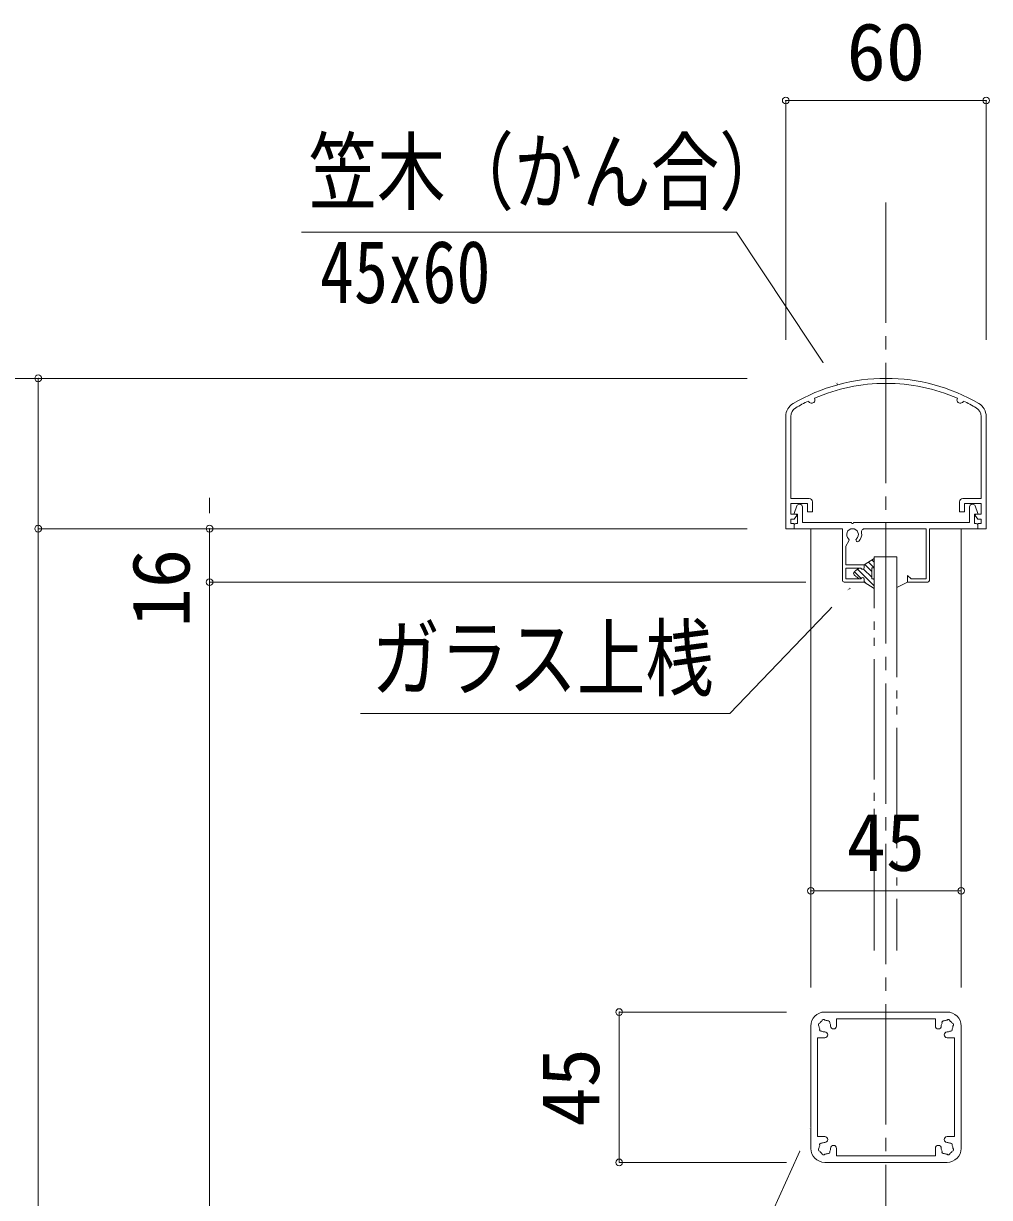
# Model space of a CAD drawing. Units: millimetres at full size. Extents: x -3501 to 3497, y -1129 to 1133.
# Drawn here: x 1495.6 to 1784.7, y 171.9 to 523.3 of the extents above; entities that cross this region are included whole.
import ezdxf
from ezdxf.enums import TextEntityAlignment as Align

# ---------------------------------------------------------------- set-up
doc = ezdxf.new("R2010")
doc.units = ezdxf.units.MM
doc.header["$LTSCALE"] = 4
doc.header["$PDMODE"] = 32
doc.header["$PDSIZE"] = 2
doc.linetypes.add('CHAIN2', pattern=[12, 9, -1, 1, -1])
doc.linetypes.add('DOUBLE_CHAIN2', pattern=[12.8, 9, -1, 0.6, -0.6, 0.6, -1])
for name, color, linetype, lineweight in [('0-0_0', 7, 'Continuous', 18), ('0-1_1手摺寸法', 3, 'Continuous', 18), ('0-2_2A', 1, 'DOUBLE_CHAIN2', 18), ('0-5_3中心線', 2, 'CHAIN2', 18), ('0-6_41ｱﾙﾐ', 6, 'Continuous', 18), ('0-7_42ｱﾙﾐ部品', 6, 'Continuous', 18), ('0-9_6ﾊｯﾁﾝｸﾞ', 4, 'Continuous', 9), ('0-B_CYAN', 3, 'Continuous', 18), ('1-0_アンカー', 4, 'Continuous', 9)]:
    doc.layers.add(name, color=color, linetype=linetype, lineweight=lineweight)
doc.styles.add('ＭＳ ゴシック', font='')
doc.styles.get('ＭＳ ゴシック').set_extended_font_data('MS Gothic')

msp = doc.modelspace()

# ---------------------------------------------------------------- linework, layer by layer
at = {"layer": '0-0_0'}
for p, q in [((1723.747, 372.108), (1723.747, 405.696)), ((1725.247, 381.108), (1725.247, 405.696)), ((1782.247, 381.108), (1782.247, 405.696)), ((1783.747, 372.108), (1783.747, 405.696)), ((1730.747, 381.108), (1725.247, 381.108)), ((1730.247, 379.608), (1725.247, 379.608)), ((1725.247, 376.408), (1725.247, 379.608)), ((1730.247, 377.108), (1730.247, 379.608)), ((1731.747, 377.108), (1731.747, 380.108)), ((1775.747, 377.108), (1775.747, 380.108)), ((1776.747, 381.108), (1782.247, 381.108)), ((1777.247, 377.108), (1777.247, 379.608)), ((1777.247, 379.608), (1782.247, 379.608)), ((1782.247, 376.408), (1782.247, 379.608)), ((1726.874, 376.408), (1725.247, 376.408)), ((1726.247, 374.908), (1727.04, 376.096)), ((1731.747, 377.108), (1730.247, 377.108)), ((1775.747, 377.108), (1777.247, 377.108)), ((1781.247, 374.908), (1780.454, 376.096)), ((1780.621, 376.408), (1782.247, 376.408)), ((1725.247, 373.608), (1725.247, 374.908)), ((1725.247, 373.608), (1725.247, 374.908)), ((1726.247, 374.908), (1725.247, 374.908)), ((1726.247, 373.608), (1725.247, 373.608)), ((1726.247, 372.108), (1726.247, 373.608)), ((1781.247, 374.908), (1782.247, 374.908)), ((1781.247, 373.608), (1782.247, 373.608)), ((1781.247, 372.108), (1781.247, 373.608)), ((1782.247, 373.608), (1782.247, 374.908)), ((1782.247, 373.608), (1782.247, 374.908)), ((1726.247, 372.108), (1723.747, 372.108)), ((1731.247, 372.108), (1731.247, 245.877)), ((1776.247, 372.108), (1776.247, 245.877)), ((1781.247, 372.108), (1783.747, 372.108))]:
    msp.add_line(p, q, dxfattribs=at)
for points in [[(1739.354, 415.192), (1709.046, 460.814), (1578.867, 460.814)], [(1743.068, 354.286), (1707.046, 316.772), (1596.517, 316.772)], [(1731.247, 193.061), (1695.29, 113.451), (1589.256, 113.451)]]:
    msp.add_lwpolyline(points, dxfattribs=at)
for centre, radius, start, end in [((1753.747, 362.108), 55, 90, 120.328), ((1753.747, 362.108), 53.5, 90, 113.561), ((1753.747, 362.108), 55, 59.672, 90), ((1753.747, 362.108), 53.5, 66.439, 90), ((1728.247, 405.696), 4.5, 120.328, 180), ((1728.247, 405.696), 3, 120.328, 180), ((1753.747, 362.108), 53.5, 115.693, 120.328), ((1731.497, 410.646), 1, 199.126, 30.128), ((1775.997, 410.646), 1, 149.872, 340.874), ((1753.747, 362.108), 53.5, 59.672, 64.307), ((1779.247, 405.696), 3, 0, 59.672), ((1779.247, 405.696), 4.5, 0, 59.672), ((1730.747, 380.108), 1, 0, 90), ((1776.747, 380.108), 1, 90, 180), ((1726.874, 376.208), 0.2, 326.31, 90), ((1780.621, 376.208), 0.2, 90, 213.69)]:
    msp.add_arc(centre, radius, start, end, dxfattribs=at)
at = {"layer": '0-1_1手摺寸法'}
for p, q in [((1723.747, 428.608), (1723.747, 500.266)), ((1783.747, 500.266), (1723.747, 500.266)), ((1728.347, 500.266), (1779.147, 500.266)), ((1783.747, 428.608), (1783.747, 500.266)), ((1712.247, 417.108), (1450.813, 417.108)), ((1712.247, 417.108), (1500.036, 417.108)), ((1500.036, 417.108), (1500.036, 372.108)), ((1500.036, 376.708), (1500.036, 412.508)), ((1551.312, 376.708), (1551.312, 381.308)), ((1712.247, 372.108), (1500.036, 372.108)), ((1712.247, 372.108), (1500.036, 372.108)), ((1500.036, -582.892), (1500.036, 372.108)), ((1712.247, 372.108), (1551.312, 372.108)), ((1551.312, 372.108), (1551.312, 356.108)), ((1551.312, 356.108), (1551.312, 372.108)), ((1500.036, 367.508), (1500.036, -578.292)), ((1729.747, 356.108), (1551.312, 356.108)), ((1729.747, 356.108), (1551.312, 356.108)), ((1551.312, -566.892), (1551.312, 356.108)), ((1551.312, 351.508), (1551.312, 346.908)), ((1551.312, 351.508), (1551.312, -562.292)), ((1731.247, 234.727), (1731.247, 263.679)), ((1776.247, 263.679), (1731.247, 263.679)), ((1735.847, 263.679), (1771.647, 263.679)), ((1776.247, 234.727), (1776.247, 263.679)), ((1723.947, 227.427), (1673.914, 227.427)), ((1673.914, 182.427), (1673.914, 227.427)), ((1673.914, 222.827), (1673.914, 187.027)), ((1723.947, 182.427), (1673.914, 182.427))]:
    msp.add_line(p, q, dxfattribs=at)
for p in [(1723.747, 500.266), (1783.747, 500.266), (1500.036, 417.108), (1500.036, 372.108), (1551.312, 372.108), (1551.312, 356.108), (1731.247, 263.679), (1776.247, 263.679), (1673.914, 227.427), (1673.914, 182.427)]:
    msp.add_point(p, dxfattribs=at)
at = {"layer": '0-2_2A'}
for p, q in [((1750.247, 245.877), (1750.247, 363.668)), ((1750.247, 363.668), (1757.047, 363.668)), ((1757.047, 363.668), (1757.047, 245.877))]:
    msp.add_line(p, q, dxfattribs=at)
at = {"layer": '0-5_3中心線'}
msp.add_line((1753.747, 469.737), (1753.747, -842.622), dxfattribs=at)
at = {"layer": '0-6_41ｱﾙﾐ'}
for p, q in [((1727.076, 378.895), (1726.26, 376.676)), ((1726.447, 376.408), (1727.247, 376.408)), ((1726.525, 376.408), (1727.247, 376.408)), ((1727.247, 376.408), (1727.247, 376.398)), ((1727.247, 373.608), (1727.247, 376.408)), ((1727.788, 379.408), (1727.997, 379.408)), ((1728.747, 373.908), (1728.747, 378.658)), ((1778.747, 373.908), (1778.747, 378.658)), ((1779.706, 379.408), (1779.497, 379.408)), ((1780.247, 373.608), (1780.247, 376.408)), ((1781.047, 376.408), (1780.247, 376.408)), ((1780.418, 378.895), (1781.235, 376.676)), ((1726.247, 372.108), (1726.247, 373.108)), ((1726.247, 372.108), (1726.247, 373.108)), ((1726.247, 373.108), (1726.247, 372.108)), ((1727.247, 373.608), (1726.747, 373.608)), ((1743.447, 373.908), (1728.747, 373.908)), ((1743.578, 373.7), (1743.447, 373.908)), ((1743.916, 373.7), (1744.047, 373.908)), ((1753.747, 373.908), (1744.047, 373.908)), ((1753.747, 373.908), (1744.047, 373.908)), ((1753.747, 373.908), (1778.747, 373.908)), ((1780.247, 373.608), (1780.747, 373.608)), ((1781.247, 372.108), (1781.247, 373.108)), ((1781.247, 372.108), (1781.247, 373.108)), ((1781.247, 373.108), (1781.247, 372.108)), ((1740.747, 372.108), (1726.247, 372.108)), ((1740.747, 372.108), (1740.747, 356.608)), ((1765.747, 372.108), (1747.421, 372.108)), ((1765.747, 372.108), (1765.747, 357.108)), ((1781.247, 372.108), (1766.747, 372.108)), ((1766.747, 372.108), (1766.747, 356.608)), ((1742.678, 368.505), (1741.747, 366.893)), ((1741.747, 366.893), (1741.747, 361.308)), ((1741.747, 361.308), (1747.247, 361.308)), ((1741.747, 360.308), (1746.27, 360.308)), ((1741.747, 360.308), (1741.747, 357.108)), ((1747.247, 361.308), (1747.247, 360.458)), ((1741.247, 356.108), (1747.247, 356.108)), ((1741.747, 357.108), (1746.27, 357.108)), ((1747.247, 356.958), (1747.247, 356.108)), ((1760.247, 358.108), (1761.247, 357.108)), ((1760.247, 358.108), (1760.247, 356.108)), ((1760.247, 356.108), (1766.247, 356.108)), ((1761.247, 357.108), (1765.747, 357.108))]:
    msp.add_line(p, q, dxfattribs=at)
msp.add_lwpolyline([(1780.97, 376.408), (1780.247, 376.408), (1780.247, 376.398)], dxfattribs=at)
for centre, radius, start, end in [((1726.447, 376.608), 0.2, 159.785, 270), ((1727.788, 378.658), 0.75, 90, 161.565), ((1727.997, 378.658), 0.75, 0, 90), ((1779.497, 378.658), 0.75, 90, 180), ((1779.706, 378.658), 0.75, 18.435, 90), ((1781.047, 376.608), 0.2, 270, 20.215), ((1726.747, 373.108), 0.5, 90, 180), ((1743.747, 373.808), 0.2, 212.334, 327.666), ((1780.747, 373.108), 0.5, 0, 90), ((1743.747, 370.358), 1.75, 312.84, 227.241), ((1742.22, 368.706), 0.5, 336.379, 47.241), ((1745.277, 368.708), 0.5, 132.84, 312.84), ((1743.747, 370.358), 2.75, 312.84, 11.537), ((1747.421, 371.108), 1, 90, 191.537), ((1746.747, 360.458), 0.5, 197.458, 0), ((1741.247, 356.608), 0.5, 180, 270), ((1746.747, 356.958), 0.5, 0, 162.542), ((1766.247, 356.608), 0.5, 270, 0)]:
    msp.add_arc(centre, radius, start, end, dxfattribs=at)
at = {"layer": '0-7_42ｱﾙﾐ部品'}
for p, q in [((1735.447, 227.427), (1772.047, 227.427)), ((1738.947, 225.427), (1768.547, 225.427)), ((1738.947, 225.427), (1738.947, 223.227)), ((1768.547, 225.427), (1768.547, 223.227)), ((1731.247, 223.227), (1731.247, 186.627)), ((1776.247, 223.227), (1776.247, 186.627)), ((1735.447, 219.727), (1733.247, 219.727)), ((1733.247, 219.727), (1733.247, 190.127)), ((1772.047, 219.727), (1774.247, 219.727)), ((1774.247, 219.727), (1774.247, 190.127)), ((1735.447, 190.127), (1733.247, 190.127)), ((1772.047, 190.127), (1774.247, 190.127)), ((1738.947, 184.427), (1738.947, 186.627)), ((1735.447, 182.427), (1772.047, 182.427))]:
    msp.add_line(p, q, dxfattribs=at)
msp.add_lwpolyline([(1738.947, 184.427), (1768.547, 184.427), (1768.547, 186.627)], dxfattribs=at)
for centre, radius, start, end in [((1735.447, 223.227), 4.2, 90, 180), ((1735.059, 224.676), 0.5, 105, 172.976), ((1735.059, 224.676), 0.5, 37.024, 105), ((1735.447, 223.227), 1.75, 75, 89.641), ((1735.447, 223.227), 1.75, 60.359, 75), ((1772.047, 223.227), 1.75, 105, 119.641), ((1772.047, 223.227), 1.75, 90.359, 105), ((1772.435, 224.676), 0.5, 75, 142.976), ((1772.047, 223.227), 4.2, 0, 90), ((1772.435, 224.676), 0.5, 7.024, 75), ((1733.998, 223.615), 0.5, 165, 232.976), ((1733.998, 223.615), 0.5, 97.024, 165), ((1735.447, 223.227), 1.75, 180.359, 195), ((1735.447, 223.227), 1.75, 195, 209.641), ((1734.386, 222.166), 0.5, 157.024, 225), ((1735.447, 223.227), 1.75, 135, 149.641), ((1734.386, 222.166), 0.5, 225, 292.976), ((1735.447, 223.227), 1.75, 120.359, 135), ((1735.447, 223.227), 1.75, 240.359, 255), ((1735.447, 223.227), 1.75, 255, 270), ((1735.447, 220.602), 0.875, 270, 90), ((1736.508, 224.288), 0.5, 45, 112.976), ((1736.508, 224.288), 0.5, 337.024, 45), ((1735.447, 223.227), 1.75, 15, 29.641), ((1735.447, 223.227), 1.75, 0.359, 15), ((1738.072, 223.227), 0.875, 180, 0), ((1769.422, 223.227), 0.875, 180, 0), ((1772.047, 223.227), 1.75, 165, 179.641), ((1772.047, 223.227), 1.75, 150.359, 165), ((1770.986, 224.288), 0.5, 135, 202.976), ((1770.986, 224.288), 0.5, 67.024, 135), ((1772.047, 220.602), 0.875, 90, 270), ((1772.047, 223.227), 1.75, 270, 285), ((1772.047, 223.227), 1.75, 285, 299.641), ((1773.108, 222.166), 0.5, 247.024, 315), ((1772.047, 223.227), 1.75, 45, 59.641), ((1772.047, 223.227), 1.75, 30.359, 45), ((1773.108, 222.166), 0.5, 315, 22.976), ((1773.496, 223.615), 0.5, 15, 82.976), ((1772.047, 223.227), 1.75, 330.359, 345), ((1772.047, 223.227), 1.75, 345, 359.641), ((1773.496, 223.615), 0.5, 307.024, 15), ((1735.447, 189.252), 0.875, 270, 90), ((1772.047, 189.252), 0.875, 90, 270), ((1735.447, 186.627), 4.2, 180, 270), ((1733.998, 186.238), 0.5, 127.024, 195), ((1735.447, 186.627), 1.75, 165, 179.641), ((1735.447, 186.627), 1.75, 150.359, 165), ((1734.386, 187.688), 0.5, 135, 202.976), ((1734.386, 187.688), 0.5, 67.024, 135), ((1735.447, 186.627), 1.75, 105, 119.641), ((1735.447, 186.627), 1.75, 90, 105), ((1735.447, 186.627), 1.75, 345, 359.641), ((1738.072, 186.627), 0.875, 0, 180), ((1769.422, 186.627), 0.875, 0, 180), ((1772.047, 186.627), 1.75, 180.359, 195), ((1772.047, 186.627), 1.75, 75, 90), ((1772.047, 186.627), 4.2, 270, 0), ((1772.047, 186.627), 1.75, 60.359, 75), ((1773.108, 187.688), 0.5, 45, 112.976), ((1773.108, 187.688), 0.5, 337.024, 45), ((1772.047, 186.627), 1.75, 15, 29.641), ((1772.047, 186.627), 1.75, 0.359, 15), ((1773.496, 186.238), 0.5, 345, 52.976), ((1733.998, 186.238), 0.5, 195, 262.976), ((1735.447, 186.627), 1.75, 210.359, 225), ((1735.447, 186.627), 1.75, 225, 239.641), ((1735.059, 185.178), 0.5, 187.024, 255), ((1735.059, 185.178), 0.5, 255, 322.976), ((1735.447, 186.627), 1.75, 270.359, 285), ((1735.447, 186.627), 1.75, 285, 299.641), ((1736.508, 185.566), 0.5, 247.024, 315), ((1736.508, 185.566), 0.5, 315, 22.976), ((1735.447, 186.627), 1.75, 330.359, 345), ((1772.047, 186.627), 1.75, 195, 209.641), ((1770.986, 185.566), 0.5, 157.024, 225), ((1770.986, 185.566), 0.5, 225, 292.976), ((1772.047, 186.627), 1.75, 240.359, 255), ((1772.047, 186.627), 1.75, 255, 269.641), ((1772.435, 185.178), 0.5, 217.024, 285), ((1772.435, 185.178), 0.5, 285, 352.976), ((1772.047, 186.627), 1.75, 300.359, 315), ((1772.047, 186.627), 1.75, 315, 329.641), ((1773.496, 186.238), 0.5, 277.024, 345)]:
    msp.add_arc(centre, radius, start, end, dxfattribs=at)
at = {"layer": '0-9_6ﾊｯﾁﾝｸﾞ'}
for p, q in [((1747.247, 361.308), (1750.247, 363.208)), ((1748.484, 362.091), (1750.205, 360.37)), ((1749.566, 362.776), (1750.247, 362.095)), ((1750.247, 363.208), (1750.247, 360.37)), ((1744.408, 359.096), (1746.308, 357.196)), ((1745.27, 360.001), (1750.247, 355.024)), ((1746.27, 360.308), (1745.682, 360.308)), ((1747.006, 360.032), (1749.48, 357.56)), ((1747.247, 361.308), (1747.247, 360.458)), ((1747.402, 361.405), (1749.48, 359.327)), ((1746.27, 357.108), (1745.682, 357.108)), ((1747.247, 356.256), (1747.653, 355.85)), ((1749.994, 357.045), (1750.247, 356.792)), ((1750.247, 357.045), (1750.247, 354.208))]:
    msp.add_line(p, q, dxfattribs=at)
for points in [[(1745.682, 360.308), (1745.566, 360.218), (1745.518, 360.181), (1745.459, 360.135), (1745.388, 360.081), (1745.308, 360.018), (1745.216, 359.948), (1745.114, 359.868), (1745, 359.781), (1744.876, 359.685), (1744.742, 359.581), (1744.605, 359.47), (1744.47, 359.352), (1744.344, 359.23), (1744.235, 359.103), (1744.148, 358.973), (1744.092, 358.841), (1744.071, 358.708), (1744.092, 358.574), (1744.148, 358.442), (1744.235, 358.312), (1744.344, 358.185), (1744.47, 358.062), (1744.605, 357.945), (1744.742, 357.834), (1744.876, 357.73), (1745, 357.634), (1745.114, 357.546), (1745.216, 357.467), (1745.308, 357.396), (1745.388, 357.334), (1745.459, 357.28), (1745.518, 357.234), (1745.682, 357.108)], [(1747.247, 356.958), (1747.247, 356.108), (1750.247, 354.208)]]:
    msp.add_lwpolyline(points, dxfattribs=at)
for centre, start, end in [((1746.747, 360.458), 197.458, 0), ((1746.747, 356.958), 0, 162.542)]:
    msp.add_arc(centre, 0.5, start, end, dxfattribs=at)
at = {"layer": '0-B_CYAN', "color": 4, "lineweight": 9}
msp.add_line((1760.247, 356.108), (1757.047, 354.535), dxfattribs=at)
at = {"layer": '1-0_アンカー'}
for p, q in [((1750.247, 360.37), (1749.48, 360.37)), ((1749.48, 360.37), (1749.48, 357.045)), ((1750.247, 357.045), (1749.48, 357.045))]:
    msp.add_line(p, q, dxfattribs=at)

# ---------------------------------------------------------------- texts
at = {"layer": '0-0_0', "style": 'ＭＳ ゴシック', "width": 0.8}
for s, p in [('笠木（かん合）', (1580.94, 463.957)), ('45x60', (1584.313, 434.025)), ('ガラス上桟', (1599.8, 318.32))]:
    msp.add_text(s, height=18.77, dxfattribs=at).set_placement(p, align=Align.BOTTOM_LEFT)
at = {"layer": '0-1_1手摺寸法', "style": 'ＭＳ ゴシック'}
for s, p in [('60', (1741.971, 501.085)), ('45', (1741.971, 264.498))]:
    msp.add_text(s, height=17.27, dxfattribs=at).set_placement(p, align=Align.BOTTOM_LEFT)
for s, p in [('16', (1550.493, 342.566)), ('45', (1673.095, 193.151))]:
    msp.add_text(s, height=17.27, rotation=90, dxfattribs=at).set_placement(p, align=Align.BOTTOM_LEFT)

# ---------------------------------------------------------------- next in the draw order: wipeouts: each hides what was drawn before it
for points in [[(1733.837, 420.986), (1736.151, 422.524), (1739.354, 415.192), (1739.354, 415.192)], [(1738.614, 347.641), (1736.61, 349.566), (1743.068, 354.286), (1743.068, 354.286)], [(1729.27, 185.309), (1726.738, 186.453), (1731.247, 193.061), (1731.247, 193.061)]]:
    msp.add_wipeout(points)

doc.saveas('drawing.dxf')
